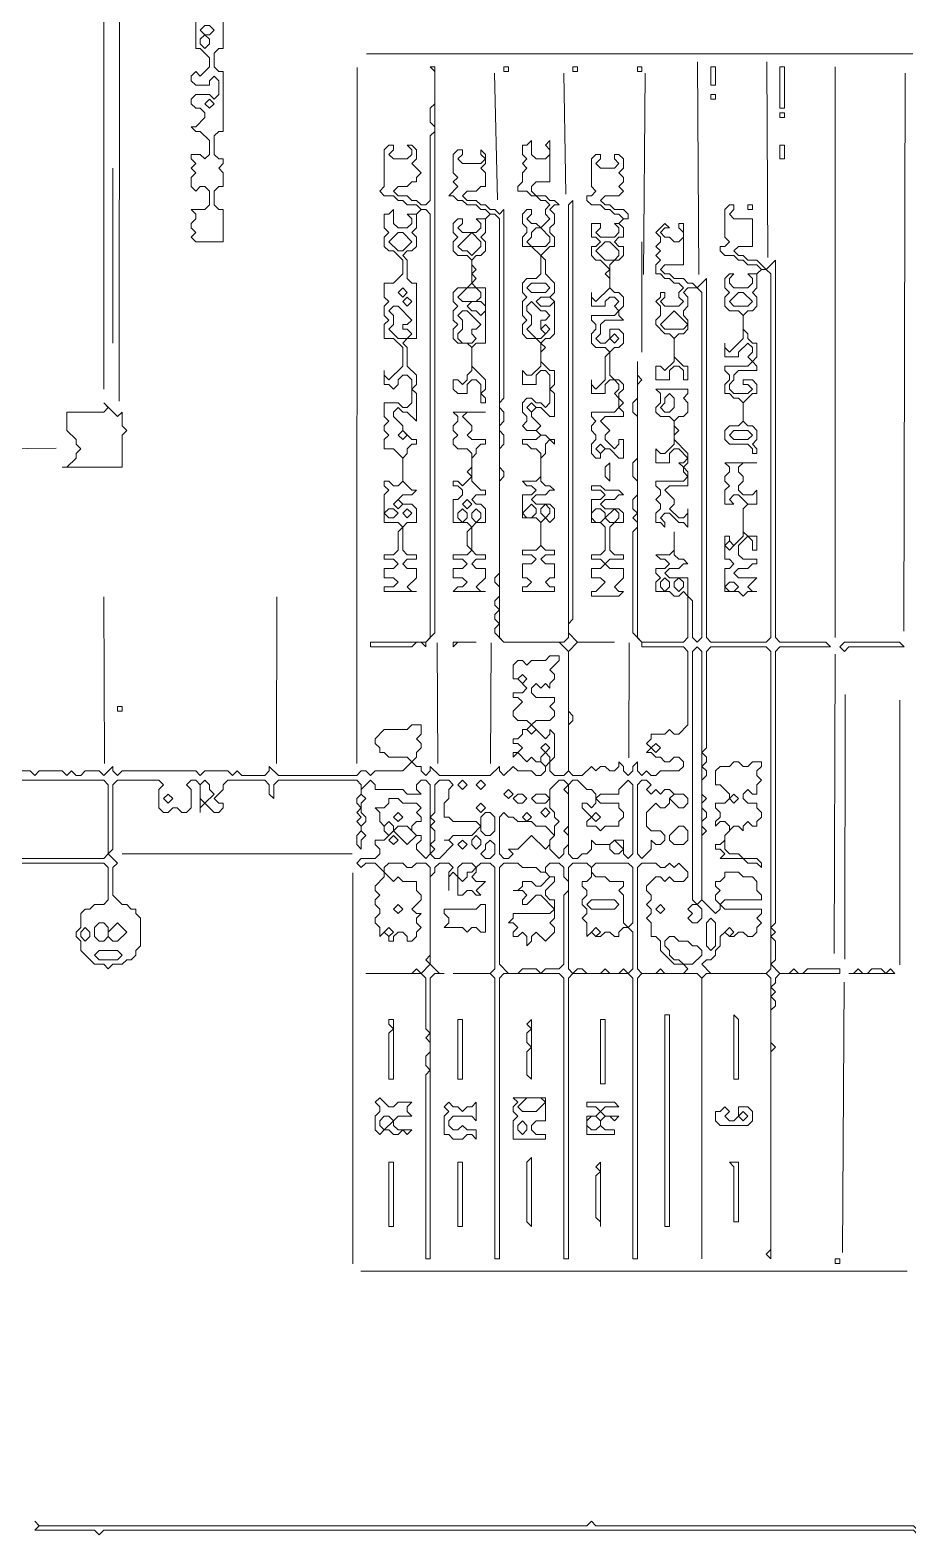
# Model space of a CAD drawing. Extents: x 10 to 1972, y 10 to 1392.
# Drawn here: x 995 to 1185.8, y 15 to 342 of the extents above; entities that cross this region are included whole.
import ezdxf

# ---------------------------------------------------------------- set-up
doc = ezdxf.new("R2010")
doc.units = 0
for name, color, linetype, lineweight in [('TEXT_FALLBACK_OUTLINE', 2, 'Continuous', 0), ('TRACE_CURVE', 6, 'Continuous', 0), ('TRACE_STRAIGHT', 5, 'Continuous', 0), ('TRACE_TEXT_SYMBOL', 6, 'Continuous', 0)]:
    doc.layers.add(name, color=color, linetype=linetype, lineweight=lineweight)

msp = doc.modelspace()

# ---------------------------------------------------------------- linework, layer by layer
at = {"layer": 'TEXT_FALLBACK_OUTLINE', "color": 2}
for points in [[(1082, 210), (1081, 209), (1069, 209), (1069, 208), (1078, 208), (1079, 209), (1080, 209), (1081, 208), (1081, 209), (1083, 211), (1083, 334), (1082, 334)], [(1082, 334), (1083, 333), (1083, 326), (1082, 325), (1082, 322), (1083, 321), (1083, 320), (1082, 319), (1082, 305), (1081, 304), (1080, 304), (1079, 305), (1078, 305), (1077, 306), (1075, 306), (1074, 307), (1075, 308), (1077, 308), (1078, 309), (1079, 309), (1079, 310), (1080, 311), (1078, 313), (1079, 314), (1079, 316), (1078, 317), (1077, 317), (1078, 316), (1078, 315), (1077, 314), (1074, 314), (1073, 315), (1074, 316), (1074, 317), (1073, 317), (1072, 316), (1072, 308), (1071, 307), (1072, 306), (1074, 306), (1075, 305), (1076, 305), (1077, 304), (1079, 304), (1080, 303), (1079, 302), (1077, 302), (1078, 301), (1078, 300), (1077, 299), (1075, 299), (1074, 300), (1074, 303), (1073, 302), (1072, 302), (1072, 299), (1073, 298), (1072, 297), (1072, 295), (1073, 294), (1074, 294), (1076, 292), (1076, 289), (1074, 287)], [(1104, 318), (1103, 317), (1102, 317), (1102, 315), (1103, 314), (1102, 313), (1103, 312), (1102, 311), (1102, 309), (1101, 308), (1101, 307), (1103, 307), (1104, 306), (1105, 306), (1106, 305), (1107, 305), (1108, 304), (1107, 303), (1107, 302), (1108, 301), (1106, 299), (1105, 300), (1104, 300), (1103, 301), (1104, 302), (1104, 303), (1103, 303), (1102, 302), (1102, 300), (1103, 299), (1103, 298), (1102, 297), (1102, 295), (1104, 295), (1106, 293), (1106, 289), (1105, 288), (1103, 288), (1102, 287), (1102, 285), (1103, 284), (1102, 283), (1102, 280), (1103, 279), (1102, 278), (1102, 276), (1103, 275), (1105, 275), (1106, 274), (1106, 269), (1104, 267), (1103, 267), (1102, 268), (1102, 265), (1105, 265), (1105, 267), (1106, 268), (1107, 268), (1108, 267), (1108, 261), (1107, 260), (1106, 261), (1105, 261), (1104, 262)], [(1104, 240), (1105, 241), (1107, 241), (1108, 242), (1109, 242), (1108, 243), (1107, 243), (1106, 244), (1106, 249), (1107, 250), (1107, 252), (1108, 253), (1109, 252), (1109, 253), (1108, 253), (1107, 254), (1106, 254), (1105, 255), (1106, 256), (1104, 258), (1104, 259), (1105, 260), (1106, 260), (1108, 258), (1109, 258), (1109, 263), (1108, 264), (1109, 265), (1109, 268), (1108, 268), (1106, 270), (1106, 272), (1107, 273), (1106, 274), (1107, 275), (1108, 275), (1109, 276), (1109, 283), (1108, 284), (1109, 285), (1109, 287), (1107, 289), (1107, 292), (1106, 293), (1108, 295), (1109, 295), (1109, 297), (1108, 298), (1108, 299), (1109, 300), (1109, 302), (1108, 303), (1109, 304), (1110, 304), (1109, 305), (1108, 305), (1107, 306), (1105, 306), (1104, 307), (1104, 308), (1105, 309), (1108, 309), (1108, 318), (1107, 317)], [(1107, 317), (1108, 316), (1108, 315), (1107, 314), (1105, 314), (1104, 315), (1104, 318)], [(1118, 315), (1117, 314), (1117, 308), (1118, 307), (1117, 306), (1116, 306), (1116, 305), (1117, 304), (1119, 304), (1120, 303), (1121, 303), (1122, 302), (1123, 302), (1124, 301), (1123, 300), (1122, 300), (1123, 299), (1123, 298), (1122, 297), (1119, 297), (1118, 298), (1119, 299), (1119, 300), (1117, 300), (1117, 297), (1118, 297), (1119, 296), (1118, 295), (1117, 295), (1117, 293), (1118, 292), (1119, 292), (1121, 290), (1120, 289), (1121, 288), (1121, 286), (1118, 283), (1117, 284), (1117, 285), (1117, 282), (1120, 282), (1120, 283), (1121, 284), (1122, 284), (1123, 283), (1122, 282), (1123, 281), (1122, 280), (1117, 280), (1117, 279), (1118, 278), (1118, 277), (1117, 276), (1117, 274), (1118, 273), (1120, 273), (1121, 272), (1120, 271), (1120, 266), (1118, 264), (1117, 265), (1117, 266), (1117, 263), (1120, 263)], [(1124, 282), (1124, 284), (1123, 285), (1122, 285), (1121, 286), (1121, 291), (1122, 292), (1123, 292), (1124, 293), (1124, 295), (1123, 295), (1122, 296), (1123, 297), (1124, 297), (1124, 299), (1123, 300), (1124, 301), (1125, 301), (1125, 302), (1124, 303), (1122, 303), (1121, 304), (1120, 304), (1119, 305), (1120, 306), (1123, 306), (1124, 307), (1123, 308), (1124, 309), (1124, 310), (1123, 311), (1124, 312), (1124, 314), (1123, 315), (1122, 315), (1122, 314), (1123, 313), (1122, 312), (1119, 312), (1118, 313), (1119, 314), (1119, 315), (1118, 315)], [(1079, 220), (1078, 220), (1077, 221), (1079, 223), (1079, 225), (1077, 225), (1076, 226), (1077, 227), (1079, 227), (1079, 228), (1077, 228), (1076, 229), (1076, 234), (1077, 235), (1079, 235), (1079, 238), (1078, 239), (1076, 239), (1075, 240), (1076, 241), (1078, 241), (1079, 242), (1078, 242), (1076, 244), (1076, 249), (1077, 250), (1077, 251), (1078, 252), (1079, 252), (1079, 253), (1078, 253), (1076, 255), (1076, 256), (1074, 258), (1074, 259), (1075, 260), (1076, 259), (1077, 259), (1079, 257), (1079, 263), (1078, 264), (1079, 265), (1079, 267), (1077, 269), (1077, 273), (1076, 274), (1077, 275), (1079, 275), (1079, 287), (1078, 287), (1077, 288), (1077, 292), (1076, 293), (1077, 294), (1078, 294), (1079, 295), (1079, 297), (1078, 298), (1079, 299), (1079, 302), (1080, 303), (1081, 303), (1082, 302), (1082, 210)], [(1074, 287), (1072, 287), (1072, 284), (1073, 283), (1072, 282), (1072, 280), (1073, 279), (1072, 278), (1072, 275), (1074, 275), (1076, 273), (1076, 269), (1073, 266), (1072, 267), (1072, 268), (1072, 265), (1073, 265), (1074, 264), (1075, 265), (1075, 266), (1076, 267), (1077, 267), (1078, 266), (1078, 261), (1077, 260), (1076, 260), (1075, 261), (1072, 261), (1072, 258), (1073, 257), (1072, 256), (1072, 255), (1073, 254), (1072, 253), (1072, 251), (1074, 251), (1076, 249), (1076, 244), (1075, 243), (1074, 243), (1073, 244), (1072, 244), (1072, 243), (1073, 242), (1072, 241), (1072, 235), (1075, 235), (1076, 234), (1075, 233), (1075, 229), (1074, 228), (1072, 228), (1072, 227), (1074, 227), (1075, 226), (1074, 225), (1072, 225), (1072, 223), (1074, 223), (1075, 222), (1074, 221), (1072, 221), (1072, 220), (1079, 220)], [(1120, 263), (1120, 265), (1121, 266), (1122, 266), (1123, 265), (1123, 264), (1122, 263), (1123, 262), (1123, 260), (1122, 259), (1117, 259), (1117, 258), (1118, 257), (1117, 256), (1117, 255), (1118, 254), (1118, 253), (1117, 252), (1117, 250), (1118, 249), (1119, 249), (1119, 250), (1120, 251), (1121, 251), (1123, 249), (1124, 249), (1124, 253), (1123, 253), (1123, 252), (1122, 251), (1120, 253), (1120, 254), (1121, 255), (1119, 257), (1120, 258), (1124, 258), (1124, 259), (1123, 260), (1124, 261), (1123, 262), (1123, 263), (1124, 264), (1124, 265), (1123, 266), (1122, 266), (1121, 267), (1121, 272), (1122, 273), (1123, 273), (1124, 274), (1124, 276), (1123, 277), (1121, 277), (1121, 275), (1120, 274), (1119, 274), (1118, 275), (1119, 276), (1119, 278), (1120, 279), (1124, 279), (1123, 280), (1123, 281), (1124, 282)], [(1104, 262), (1103, 262), (1102, 261), (1102, 259), (1103, 258), (1103, 257), (1102, 256), (1103, 255), (1105, 255), (1106, 254), (1105, 253), (1102, 253), (1102, 252), (1103, 252), (1104, 251), (1105, 251), (1106, 250), (1106, 245), (1105, 244), (1102, 244), (1103, 243), (1104, 243), (1105, 242), (1104, 241), (1102, 241), (1102, 236), (1105, 236), (1106, 235), (1106, 230), (1105, 229), (1102, 229), (1102, 228), (1104, 228), (1105, 227), (1104, 226), (1102, 226), (1102, 223), (1103, 223), (1104, 222), (1103, 221), (1102, 221), (1102, 220), (1109, 220), (1109, 221), (1108, 221), (1107, 222), (1108, 223), (1109, 223), (1109, 226), (1107, 226), (1106, 227), (1107, 228), (1109, 228), (1109, 229), (1107, 229), (1106, 230), (1106, 235), (1107, 236), (1108, 235), (1109, 236), (1109, 238), (1108, 239), (1105, 239), (1104, 240)], [(1131, 264), (1132, 263), (1132, 261), (1131, 260), (1131, 259), (1132, 258), (1134, 258), (1135, 257), (1135, 252), (1133, 250), (1132, 250), (1131, 251), (1131, 248), (1134, 248), (1134, 250), (1135, 251), (1136, 251), (1138, 249), (1137, 248), (1136, 248), (1137, 247), (1137, 246), (1138, 245), (1137, 244), (1131, 244), (1131, 243), (1132, 242), (1132, 241), (1131, 240), (1132, 239), (1132, 238), (1131, 237), (1131, 235), (1132, 235), (1133, 234), (1133, 235), (1132, 236), (1133, 237), (1134, 237), (1136, 235), (1137, 235), (1138, 234), (1138, 238), (1138, 237), (1137, 236), (1136, 236), (1134, 238), (1135, 239), (1135, 240), (1133, 242), (1134, 243), (1138, 243), (1138, 246), (1137, 247), (1138, 248), (1138, 250), (1135, 253), (1135, 254), (1136, 255), (1135, 256), (1135, 257), (1136, 258), (1137, 258), (1138, 259)], [(1138, 259), (1138, 261), (1137, 262), (1138, 263), (1138, 264), (1131, 264)], [(1087, 259), (1088, 258), (1088, 257), (1087, 256), (1087, 255), (1088, 254), (1087, 253), (1087, 252), (1088, 251), (1090, 251), (1091, 250), (1091, 247), (1090, 246), (1091, 245), (1089, 243), (1088, 244), (1087, 244), (1087, 243), (1088, 243), (1089, 242), (1089, 241), (1088, 240), (1087, 240), (1087, 235), (1090, 235), (1091, 234), (1090, 233), (1090, 230), (1091, 229), (1090, 228), (1087, 228), (1087, 227), (1089, 227), (1090, 226), (1089, 225), (1087, 225), (1087, 223), (1089, 223), (1090, 222), (1089, 221), (1088, 221), (1087, 220), (1094, 220), (1093, 220), (1092, 221), (1094, 223), (1094, 225), (1092, 225), (1091, 226), (1092, 227), (1094, 227), (1094, 228), (1092, 228), (1091, 229), (1091, 234), (1092, 235), (1094, 235), (1094, 238), (1093, 239), (1092, 239), (1091, 240), (1092, 241), (1094, 241), (1094, 242)], [(1094, 242), (1093, 242), (1091, 244), (1091, 249), (1092, 250), (1092, 251), (1093, 252), (1094, 252), (1094, 253), (1091, 253), (1090, 254), (1091, 255), (1091, 256), (1089, 258), (1090, 259), (1094, 259), (1087, 259)]]:
    msp.add_lwpolyline(points, dxfattribs=at)
for points in [[(1098, 334), (1099, 334), (1099, 333), (1098, 333)], [(1113, 334), (1114, 334), (1114, 333), (1113, 333)], [(1127, 334), (1128, 334), (1128, 333), (1127, 333)], [(1151, 304), (1151, 303), (1152, 303), (1152, 304)], [(1075, 298), (1076, 298), (1078, 296), (1076, 294), (1075, 294), (1073, 296)], [(1104, 298), (1105, 299), (1106, 299), (1108, 297), (1108, 296), (1107, 295), (1104, 295), (1103, 296), (1104, 297)], [(1120, 296), (1121, 296), (1123, 294), (1123, 293), (1122, 292), (1120, 292), (1118, 294)], [(1075, 285), (1076, 286), (1077, 285), (1076, 284)], [(1103, 286), (1104, 287), (1107, 287), (1108, 286), (1107, 285), (1104, 285)], [(1073, 281), (1074, 282), (1075, 282), (1078, 279), (1077, 278), (1076, 278), (1076, 277), (1077, 277), (1078, 276), (1077, 275), (1075, 275), (1073, 277), (1074, 278), (1074, 280)], [(1076, 283), (1077, 284), (1078, 283), (1077, 282)], [(1103, 282), (1104, 283), (1106, 281), (1107, 281), (1108, 280), (1107, 279), (1106, 279), (1106, 277), (1107, 276), (1106, 275), (1105, 275), (1103, 277), (1104, 278), (1104, 280), (1103, 281)], [(1105, 283), (1106, 284), (1108, 284), (1109, 283), (1108, 282), (1106, 282)], [(1106, 277), (1107, 278), (1108, 277), (1107, 276)], [(1121, 275), (1122, 276), (1123, 275), (1122, 274)], [(1133, 262), (1134, 263), (1135, 262), (1135, 260), (1134, 259), (1133, 259), (1132, 260), (1133, 261)], [(1103, 260), (1104, 261), (1105, 260), (1104, 259)], [(1075, 254), (1076, 255), (1077, 254), (1076, 253)], [(1118, 251), (1119, 252), (1120, 251), (1119, 250)], [(1121, 248), (1120, 247), (1120, 245), (1121, 244)], [(1146, 248), (1147, 247), (1147, 246), (1146, 245), (1146, 244), (1147, 243), (1146, 242), (1146, 239), (1148, 239), (1147, 240), (1148, 241), (1149, 241), (1151, 239), (1150, 238), (1150, 232), (1148, 230), (1147, 231), (1147, 232), (1146, 232), (1146, 227), (1147, 227), (1148, 226), (1147, 225), (1146, 225), (1146, 220), (1149, 220), (1150, 219), (1151, 220), (1153, 220), (1152, 220), (1151, 221), (1153, 223), (1149, 223), (1148, 224), (1149, 225), (1151, 225), (1152, 226), (1153, 226), (1153, 227), (1150, 227), (1149, 228), (1149, 230), (1151, 232), (1152, 231), (1152, 229), (1153, 229), (1153, 232), (1151, 232), (1150, 233), (1150, 238), (1151, 239), (1153, 239), (1153, 242), (1152, 241), (1150, 241), (1149, 242), (1149, 243), (1150, 244), (1150, 245), (1149, 246), (1149, 247), (1150, 248), (1153, 248)], [(1117, 243), (1117, 242), (1119, 242), (1120, 241), (1119, 240), (1117, 240), (1117, 235), (1119, 235), (1120, 234), (1120, 229), (1119, 228), (1117, 228), (1117, 227), (1119, 227), (1120, 226), (1119, 225), (1117, 225), (1117, 223), (1119, 223), (1120, 222), (1118, 220), (1117, 220), (1117, 219), (1123, 219), (1124, 220), (1123, 220), (1122, 221), (1124, 223), (1124, 225), (1121, 225), (1120, 226), (1121, 227), (1124, 227), (1124, 228), (1122, 228), (1121, 229), (1121, 234), (1122, 235), (1124, 235), (1124, 237), (1123, 238), (1120, 238), (1119, 239), (1120, 240), (1122, 240), (1123, 241), (1124, 241), (1123, 242), (1120, 242), (1119, 243)], [(1074, 239), (1075, 240), (1076, 239), (1075, 238)], [(1089, 239), (1090, 240), (1091, 239), (1090, 238)], [(1104, 239), (1105, 238), (1105, 237), (1104, 236), (1103, 236), (1102, 237)], [(1106, 238), (1107, 239), (1108, 238), (1108, 237), (1107, 236), (1106, 237)], [(1072, 237), (1073, 238), (1074, 238), (1075, 237), (1074, 236), (1073, 236)], [(1076, 237), (1077, 238), (1078, 237), (1077, 236)], [(1088, 237), (1089, 238), (1090, 237), (1090, 236), (1089, 235), (1088, 236)], [(1091, 237), (1092, 238), (1093, 237), (1093, 236), (1092, 235), (1091, 236)], [(1117, 237), (1118, 238), (1119, 238), (1120, 237), (1120, 236), (1119, 235), (1118, 235), (1117, 236)], [(1122, 238), (1123, 237), (1123, 236), (1122, 235), (1121, 235), (1120, 236)], [(1146, 230), (1147, 231), (1148, 230), (1147, 229)], [(1146, 221), (1147, 222), (1148, 222), (1149, 221), (1148, 220), (1147, 220)], [(1087, 209), (1087, 208), (1088, 209), (1092, 209)]]:
    msp.add_lwpolyline(points, close=True, dxfattribs=at)
at = {"layer": 'TRACE_CURVE', "color": 6}
for points in [[(1031, 313), (1030, 312), (1031, 311), (1030, 310), (1030, 308), (1031, 307), (1032, 308), (1033, 308), (1034, 307), (1034, 304), (1033, 303), (1030, 303), (1031, 302), (1031, 301), (1030, 300), (1030, 299), (1031, 298), (1030, 297), (1031, 296), (1037, 296), (1037, 303), (1036, 303), (1035, 304), (1035, 307), (1036, 308), (1037, 308), (1037, 311), (1036, 312), (1037, 313), (1037, 314), (1036, 314), (1035, 315), (1035, 319), (1036, 320), (1037, 320), (1037, 333), (1036, 333), (1035, 334), (1035, 337), (1036, 338), (1037, 338), (1037, 350)], [(1031, 347), (1031, 338), (1032, 338), (1034, 336), (1034, 334), (1032, 332), (1031, 333), (1030, 332), (1030, 331), (1031, 330), (1034, 330), (1034, 331), (1035, 332), (1036, 331), (1036, 328), (1035, 327), (1034, 328), (1031, 328), (1030, 327), (1030, 326), (1031, 325), (1032, 325), (1033, 324), (1033, 323), (1031, 321), (1030, 321), (1031, 320), (1032, 320), (1034, 318), (1034, 315), (1033, 314), (1032, 315), (1030, 315), (1030, 314), (1031, 313)], [(1088, 316), (1087, 315), (1087, 311), (1088, 310), (1087, 309), (1088, 308), (1086, 306), (1087, 306), (1088, 305), (1089, 305), (1090, 304), (1092, 304), (1093, 303), (1094, 303), (1095, 302), (1094, 301), (1092, 301), (1093, 300), (1093, 299), (1092, 298), (1089, 298), (1088, 299), (1089, 300), (1089, 301), (1088, 301), (1087, 300), (1087, 298), (1088, 297), (1087, 296), (1087, 294), (1088, 293), (1090, 293), (1091, 292), (1091, 287), (1090, 286), (1088, 286), (1087, 285), (1087, 283), (1088, 282), (1087, 281), (1087, 279), (1088, 278), (1087, 277), (1087, 275), (1088, 274), (1090, 274), (1091, 273), (1091, 268), (1090, 267), (1090, 266), (1089, 265), (1088, 266), (1087, 266), (1087, 264), (1088, 263), (1090, 263), (1090, 265), (1091, 266), (1092, 266), (1093, 265), (1093, 261), (1094, 261), (1094, 262), (1093, 263)], [(1118, 181), (1117, 182), (1115, 180), (1113, 180), (1112, 181), (1112, 191), (1113, 192), (1113, 193), (1112, 194), (1112, 207), (1114, 209), (1122, 209), (1114, 209), (1112, 211), (1112, 213), (1113, 214), (1113, 305), (1112, 304), (1112, 210), (1111, 209), (1098, 209), (1097, 210), (1097, 244), (1098, 245), (1098, 246), (1097, 247), (1097, 251), (1098, 252), (1098, 254), (1097, 255), (1097, 256), (1098, 257), (1098, 259), (1097, 260), (1097, 261), (1098, 262), (1098, 303), (1097, 302), (1096, 303), (1095, 303), (1094, 304), (1093, 304), (1092, 305), (1090, 305), (1089, 306), (1090, 307), (1092, 307), (1093, 308), (1094, 308), (1094, 311), (1093, 312), (1094, 313), (1094, 315), (1093, 316), (1093, 315), (1094, 314), (1093, 313), (1089, 313), (1088, 314), (1089, 315), (1089, 316), (1088, 316)], [(1093, 263), (1094, 264), (1094, 266), (1091, 269), (1091, 273), (1092, 274), (1094, 274), (1094, 286), (1092, 286), (1091, 287), (1092, 288), (1091, 289), (1092, 290), (1091, 291), (1091, 292), (1092, 293), (1093, 293), (1094, 294), (1094, 296), (1093, 297), (1094, 298), (1094, 301), (1095, 302), (1096, 302), (1097, 301), (1097, 224), (1096, 223), (1096, 222), (1097, 221), (1097, 219), (1096, 218), (1096, 217), (1097, 216), (1096, 215), (1096, 214), (1097, 213), (1096, 212), (1096, 211), (1098, 209), (1110, 209), (1112, 207), (1112, 181), (1111, 180), (1109, 180), (1108, 181), (1108, 183), (1109, 184), (1109, 189), (1108, 190), (1108, 189), (1107, 188), (1104, 191), (1105, 192), (1108, 192), (1109, 193), (1109, 194), (1108, 195), (1109, 196), (1109, 197), (1105, 197), (1104, 198), (1104, 199), (1105, 200), (1106, 199)], [(1169, 208), (1168, 209), (1158, 209), (1157, 210), (1157, 292), (1155, 290), (1153, 292), (1151, 292), (1150, 293), (1149, 293), (1148, 294), (1149, 295), (1152, 295), (1152, 301), (1148, 301), (1147, 302), (1148, 303), (1148, 304), (1147, 304), (1146, 303), (1146, 297), (1147, 296), (1146, 295), (1145, 295), (1145, 294), (1146, 293), (1148, 293), (1149, 292), (1150, 292), (1151, 291), (1153, 291), (1154, 290), (1153, 289), (1151, 289), (1152, 288), (1152, 287), (1151, 286), (1148, 286), (1147, 287), (1147, 288), (1148, 289), (1147, 289), (1146, 288), (1146, 286), (1147, 285), (1146, 284), (1146, 282), (1147, 281), (1149, 281), (1150, 280), (1150, 275), (1147, 272), (1146, 273), (1146, 274), (1146, 271), (1149, 271), (1149, 272), (1151, 274), (1152, 273), (1152, 272), (1151, 271), (1152, 270), (1151, 269), (1146, 269)], [(1156, 210), (1155, 209), (1143, 209), (1142, 210), (1142, 288), (1140, 286), (1139, 287), (1138, 287), (1137, 288), (1135, 288), (1134, 289), (1133, 289), (1132, 290), (1133, 291), (1137, 291), (1137, 300), (1136, 300), (1136, 299), (1137, 298), (1137, 297), (1136, 296), (1135, 296), (1134, 297), (1133, 297), (1132, 298), (1133, 299), (1134, 299), (1133, 300), (1131, 298), (1132, 297), (1132, 296), (1131, 295), (1132, 294), (1131, 293), (1132, 292), (1131, 291), (1131, 289), (1132, 289), (1133, 288), (1134, 288), (1135, 287), (1136, 287), (1137, 286), (1136, 285), (1136, 284), (1137, 283), (1136, 282), (1133, 282), (1132, 283), (1133, 284), (1133, 285), (1132, 285), (1132, 284), (1131, 283), (1132, 282), (1132, 280), (1131, 279), (1131, 278), (1133, 276), (1134, 276), (1135, 275), (1135, 270), (1133, 268), (1132, 269)], [(1146, 269), (1146, 268), (1147, 267), (1147, 266), (1146, 265), (1146, 263), (1147, 263), (1148, 262), (1149, 262), (1150, 261), (1150, 257), (1149, 256), (1147, 256), (1146, 255), (1146, 253), (1147, 252), (1151, 252), (1152, 251), (1152, 250), (1153, 250), (1153, 251), (1152, 252), (1153, 253), (1153, 255), (1152, 256), (1151, 256), (1150, 257), (1150, 261), (1152, 263), (1153, 263), (1153, 265), (1152, 266), (1150, 266), (1150, 265), (1151, 265), (1152, 264), (1151, 263), (1148, 263), (1147, 264), (1147, 265), (1148, 266), (1148, 267), (1149, 268), (1153, 268), (1153, 269), (1152, 270), (1153, 271), (1153, 274), (1152, 274), (1151, 275), (1151, 276), (1150, 277), (1150, 280), (1151, 281), (1152, 281), (1153, 282), (1153, 284), (1152, 285), (1153, 286), (1153, 289), (1154, 290), (1155, 290), (1156, 289), (1156, 210)], [(1132, 269), (1131, 269), (1131, 266), (1134, 266), (1134, 268), (1135, 269), (1136, 269), (1137, 268), (1137, 266), (1138, 266), (1138, 269), (1137, 269), (1135, 271), (1135, 275), (1136, 276), (1137, 276), (1138, 277), (1138, 279), (1137, 280), (1137, 281), (1138, 282), (1138, 284), (1137, 285), (1138, 286), (1140, 286), (1141, 285), (1141, 210), (1140, 209), (1139, 210), (1139, 218), (1138, 219), (1138, 223), (1134, 223), (1133, 224), (1134, 225), (1136, 225), (1137, 226), (1138, 226), (1137, 227), (1136, 227), (1135, 228), (1135, 233), (1135, 229), (1134, 228), (1131, 228), (1132, 227), (1133, 227), (1134, 226), (1133, 225), (1131, 225), (1131, 224), (1132, 223), (1131, 222), (1131, 220), (1134, 220), (1135, 219), (1136, 219), (1137, 220), (1138, 219), (1138, 210), (1137, 209), (1128, 209), (1127, 210), (1127, 265)], [(1127, 265), (1128, 266), (1127, 267), (1127, 270), (1127, 262), (1126, 261), (1126, 259), (1127, 258), (1127, 249), (1126, 248), (1126, 245), (1127, 244), (1127, 241), (1126, 240), (1126, 238), (1127, 237), (1126, 236), (1127, 235), (1127, 234), (1126, 233), (1126, 211), (1128, 209), (1128, 208), (1137, 208), (1138, 207), (1138, 191), (1136, 189), (1135, 189), (1134, 190), (1133, 189), (1130, 189), (1130, 188), (1129, 187), (1130, 186), (1129, 185), (1130, 185), (1131, 184), (1132, 184), (1133, 183), (1134, 183), (1135, 184), (1136, 184), (1137, 183), (1137, 182), (1136, 181), (1132, 181), (1131, 180), (1130, 180), (1129, 181), (1128, 180), (1127, 181), (1127, 183), (1126, 182), (1126, 181), (1125, 180), (1124, 181), (1124, 182), (1123, 183), (1123, 182), (1122, 181), (1121, 181), (1120, 182), (1119, 182), (1118, 181)], [(1093, 161), (1095, 161), (1096, 160), (1096, 138), (1095, 137), (1087, 137), (1095, 137), (1096, 136), (1096, 75), (1097, 75), (1097, 136), (1098, 137), (1110, 137), (1111, 136), (1111, 75), (1112, 75), (1112, 136), (1113, 137), (1125, 137), (1126, 136), (1126, 75), (1127, 75), (1127, 136), (1128, 137), (1140, 137), (1141, 136), (1141, 75), (1141, 136), (1142, 137), (1155, 137), (1156, 136), (1156, 77), (1155, 76), (1156, 75), (1156, 120), (1157, 121), (1156, 122), (1156, 129), (1157, 130), (1157, 131), (1156, 132), (1157, 133), (1156, 134), (1157, 135), (1157, 136), (1158, 137), (1171, 137), (1171, 138), (1164, 138), (1163, 137), (1162, 137), (1161, 138), (1160, 137), (1158, 137), (1156, 139), (1157, 140), (1157, 144), (1156, 145), (1157, 146), (1156, 147), (1157, 148), (1157, 207), (1158, 208), (1169, 208)], [(1142, 207), (1143, 208), (1155, 208), (1156, 207), (1156, 138), (1155, 137), (1143, 137), (1141, 139), (1142, 140), (1143, 140), (1144, 141), (1144, 142), (1145, 143), (1145, 145), (1146, 146), (1147, 145), (1148, 145), (1149, 146), (1150, 146), (1151, 145), (1152, 145), (1153, 146), (1153, 147), (1154, 148), (1153, 149), (1154, 150), (1154, 151), (1146, 151), (1145, 152), (1146, 153), (1154, 153), (1154, 154), (1153, 155), (1153, 157), (1152, 158), (1150, 158), (1149, 159), (1146, 159), (1146, 158), (1145, 157), (1144, 157), (1144, 156), (1145, 155), (1144, 154), (1144, 153), (1145, 152), (1145, 151), (1144, 150), (1141, 153), (1141, 167), (1142, 168), (1141, 169), (1141, 170), (1142, 171), (1142, 172), (1141, 173), (1141, 174), (1142, 175), (1141, 176), (1141, 179), (1142, 180), (1142, 181), (1141, 182), (1142, 183)], [(1142, 183), (1142, 184), (1141, 185), (1142, 186), (1142, 207)], [(1106, 199), (1107, 200), (1108, 199), (1108, 200), (1109, 201), (1109, 202), (1108, 203), (1110, 205), (1110, 206), (1108, 206), (1107, 205), (1104, 205), (1103, 204), (1102, 205), (1101, 205), (1100, 204), (1100, 201), (1101, 201), (1103, 199), (1102, 198), (1100, 198), (1100, 197), (1101, 197), (1102, 196), (1100, 194), (1100, 193), (1101, 192), (1103, 192), (1104, 191), (1103, 190), (1102, 190), (1102, 189), (1101, 188), (1100, 188), (1100, 187), (1101, 187), (1102, 186), (1101, 185), (1100, 185), (1100, 184), (1101, 185), (1103, 183), (1104, 184), (1105, 183), (1106, 183), (1107, 182), (1107, 181), (1106, 180), (1105, 180), (1104, 181), (1101, 181), (1100, 182), (1098, 180), (1097, 181), (1097, 182), (1095, 180), (1084, 180), (1082, 182), (1082, 181), (1081, 180), (1080, 181), (1080, 182), (1079, 182), (1078, 183)], [(1078, 183), (1079, 184), (1079, 185), (1080, 186), (1080, 187), (1079, 188), (1080, 189), (1080, 191), (1078, 191), (1077, 190), (1072, 190), (1070, 188), (1070, 187), (1071, 186), (1071, 185), (1072, 185), (1073, 184), (1077, 184), (1078, 183), (1076, 181), (1070, 181), (1069, 180), (1068, 181), (1067, 181), (1066, 180), (1049, 180), (1047, 182), (1047, 181), (1046, 180), (1041, 180), (1040, 181), (1039, 180), (1038, 181), (1033, 181), (1032, 180), (1031, 181), (1015, 181), (1014, 180), (1013, 181), (1013, 182), (1011, 180), (1010, 181), (1007, 181), (1006, 180), (1005, 180), (1004, 181), (1003, 180), (1002, 181), (997, 181), (996, 180), (995, 181), (981, 181)], [(977, 161), (1011, 161), (1012, 160), (1012, 153), (1011, 152), (1009, 152), (1008, 151), (1007, 151), (1006, 150), (1006, 147), (1005, 146), (1005, 145), (1006, 144), (1006, 142), (1009, 139), (1011, 139), (1012, 138), (1013, 139), (1015, 139), (1016, 140), (1017, 140), (1018, 141), (1018, 142), (1019, 143), (1019, 149), (1018, 150), (1018, 151), (1017, 151), (1016, 152), (1015, 152), (1013, 154), (1013, 160), (1014, 161), (1012, 163), (1013, 164), (1013, 178), (1014, 179), (1023, 179), (1024, 178), (1023, 177), (1023, 173), (1024, 172), (1025, 172), (1026, 173), (1027, 173), (1028, 172), (1029, 172), (1030, 173), (1030, 177), (1029, 178), (1030, 179)], [(979, 179), (1011, 179), (1012, 178), (1012, 163), (1011, 162), (992, 162)], [(1030, 179), (1031, 179), (1032, 178), (1032, 172), (1032, 173), (1033, 174), (1035, 172), (1036, 172), (1037, 173), (1037, 174), (1036, 174), (1035, 175), (1037, 177), (1037, 178), (1038, 179), (1046, 179), (1047, 178), (1047, 176), (1048, 175), (1048, 178), (1049, 179), (1066, 179), (1067, 178), (1067, 176), (1066, 175), (1066, 174), (1067, 173), (1066, 172), (1067, 171), (1066, 170), (1067, 169), (1067, 168), (1066, 167), (1066, 165), (1067, 164), (1067, 166), (1068, 167), (1067, 168), (1067, 169), (1068, 170), (1068, 171), (1067, 172), (1067, 174), (1068, 175), (1067, 176), (1067, 177), (1069, 179), (1070, 178), (1070, 177), (1076, 177), (1077, 176), (1080, 176), (1079, 177), (1079, 178), (1080, 179), (1081, 179), (1082, 178), (1082, 163), (1081, 162), (1079, 164), (1079, 165), (1080, 166), (1080, 167), (1079, 167)], [(1079, 167), (1078, 168), (1078, 169), (1079, 170), (1080, 170), (1080, 171), (1079, 172), (1080, 173), (1079, 174), (1076, 174), (1075, 175), (1073, 175), (1073, 174), (1072, 173), (1070, 173), (1071, 172), (1071, 170), (1072, 169), (1072, 168), (1073, 167), (1072, 166), (1070, 166), (1070, 165), (1071, 164), (1071, 163), (1070, 162), (1067, 162), (1066, 161), (1067, 160), (1068, 161), (1070, 161), (1072, 159), (1072, 158), (1070, 156), (1070, 155), (1071, 154), (1070, 153), (1070, 152), (1071, 151), (1071, 150), (1070, 149), (1070, 148), (1071, 147), (1071, 145), (1072, 146), (1073, 145), (1073, 144), (1074, 144), (1074, 145), (1075, 146), (1076, 146), (1077, 145), (1077, 144), (1078, 144), (1079, 145), (1079, 146), (1080, 147), (1079, 148), (1079, 149), (1080, 150), (1079, 150), (1078, 151), (1080, 153), (1080, 154)], [(1080, 154), (1079, 155), (1079, 157), (1076, 157), (1075, 158), (1074, 157), (1072, 159), (1072, 160), (1073, 161), (1076, 161), (1077, 160), (1078, 160), (1079, 161), (1081, 161), (1082, 160), (1082, 141), (1081, 140), (1082, 139), (1080, 137), (1079, 138), (1078, 137), (1068, 137), (1080, 137), (1081, 136), (1081, 125), (1082, 124), (1081, 123), (1082, 122), (1082, 120), (1081, 119), (1081, 117), (1082, 116), (1081, 115), (1081, 75), (1082, 75), (1082, 136), (1083, 137), (1085, 137), (1084, 137), (1082, 139), (1082, 158), (1083, 159), (1083, 160), (1084, 161), (1086, 161), (1087, 160), (1086, 159), (1086, 155), (1086, 158), (1087, 159), (1088, 158), (1088, 154), (1089, 154), (1090, 155), (1091, 155), (1092, 154), (1093, 154), (1092, 155), (1094, 157), (1092, 157), (1091, 158), (1092, 159), (1092, 160), (1093, 161)], [(1097, 160), (1098, 161), (1101, 161), (1102, 160), (1105, 160), (1106, 159), (1107, 159), (1108, 158), (1106, 156), (1105, 156), (1104, 157), (1102, 157), (1102, 156), (1101, 155), (1100, 155), (1102, 155), (1103, 154), (1102, 153), (1102, 152), (1103, 152), (1105, 154), (1106, 154), (1109, 151), (1108, 150), (1100, 150), (1100, 149), (1099, 148), (1100, 148), (1101, 147), (1100, 146), (1100, 145), (1101, 145), (1102, 146), (1103, 145), (1103, 143), (1104, 144), (1104, 145), (1105, 146), (1107, 144), (1109, 146), (1109, 147), (1108, 148), (1109, 149), (1109, 153), (1108, 153), (1107, 154), (1107, 155), (1109, 157), (1109, 158), (1108, 158), (1107, 159), (1107, 160), (1108, 161), (1110, 161), (1111, 160), (1111, 158), (1112, 157), (1112, 155), (1111, 154), (1111, 139), (1110, 138), (1107, 138), (1106, 137), (1105, 138)], [(1105, 138), (1102, 138), (1101, 137), (1099, 137), (1097, 139), (1097, 160)]]:
    msp.add_lwpolyline(points, dxfattribs=at)
for points in [[(1032, 342), (1033, 343), (1034, 343), (1035, 342), (1034, 341), (1033, 341)], [(1032, 340), (1033, 341), (1034, 340), (1034, 339), (1033, 338), (1032, 339)], [(1033, 326), (1034, 327), (1035, 326), (1034, 325)], [(1091, 298), (1093, 296), (1093, 295), (1091, 293), (1090, 294), (1089, 294), (1088, 295)], [(1090, 286), (1092, 286), (1093, 285), (1093, 284), (1092, 283), (1089, 283), (1088, 284)], [(1149, 285), (1150, 285), (1152, 283), (1151, 282), (1148, 282), (1147, 283)], [(1090, 282), (1091, 283), (1093, 283), (1094, 282), (1094, 281), (1093, 280), (1092, 281), (1091, 281)], [(1088, 280), (1089, 281), (1090, 281), (1093, 278), (1092, 277), (1091, 277), (1091, 276), (1092, 275), (1091, 274), (1089, 274), (1088, 275), (1088, 276), (1089, 277), (1089, 279)], [(1135, 281), (1138, 278), (1137, 277), (1133, 277), (1132, 278)], [(1147, 254), (1148, 255), (1151, 255), (1152, 254), (1151, 253), (1148, 253)], [(1132, 222), (1133, 223), (1134, 222), (1134, 221), (1133, 220), (1132, 221)], [(1135, 222), (1136, 223), (1137, 222), (1137, 221), (1136, 220), (1135, 221)], [(1139, 207), (1140, 208), (1141, 207), (1141, 153), (1140, 152), (1139, 153)], [(1101, 201), (1102, 202), (1103, 201), (1102, 200)], [(1103, 190), (1104, 191), (1105, 190), (1104, 189)], [(1106, 186), (1107, 187), (1108, 186), (1107, 185)], [(1130, 186), (1131, 187), (1132, 186), (1131, 185)], [(1106, 184), (1107, 185), (1108, 184), (1108, 183), (1107, 182), (1106, 183)], [(1032, 178), (1033, 179), (1034, 178), (1034, 177), (1035, 176), (1033, 174), (1032, 175)], [(1083, 178), (1084, 179), (1086, 179), (1087, 178), (1086, 177), (1086, 175), (1085, 174), (1085, 171), (1086, 171), (1087, 170), (1092, 170), (1093, 169), (1091, 167), (1087, 167), (1086, 166), (1085, 166), (1086, 166), (1087, 165), (1084, 162), (1083, 162), (1082, 163), (1083, 164), (1082, 165), (1083, 166), (1083, 168), (1082, 169), (1083, 170), (1082, 171), (1083, 172)], [(1088, 178), (1089, 179), (1090, 178), (1089, 177)], [(1092, 178), (1093, 179), (1094, 178), (1093, 177)], [(1098, 176), (1099, 177), (1100, 176), (1099, 175)], [(1110, 179), (1111, 179), (1112, 178), (1111, 177), (1112, 176), (1112, 169), (1111, 168), (1112, 167), (1112, 165), (1111, 164), (1111, 163), (1110, 162), (1108, 164), (1108, 166), (1109, 167), (1109, 169), (1110, 170), (1109, 171), (1109, 172), (1108, 173), (1108, 177)], [(1112, 178), (1113, 179), (1114, 179), (1116, 177), (1117, 177), (1118, 176), (1118, 174), (1117, 173), (1116, 174), (1115, 174), (1115, 173), (1117, 171), (1116, 170), (1116, 169), (1118, 169), (1119, 168), (1120, 169), (1123, 169), (1123, 170), (1124, 171), (1124, 172), (1123, 173), (1123, 174), (1119, 174), (1118, 175), (1119, 176), (1123, 176), (1123, 177), (1125, 179), (1126, 178), (1126, 163), (1125, 162), (1124, 163), (1124, 166), (1122, 166), (1121, 165), (1118, 165), (1117, 166), (1117, 164), (1116, 163), (1115, 163), (1114, 162), (1113, 162), (1112, 163)], [(1127, 178), (1128, 179), (1129, 179), (1130, 178), (1129, 177), (1130, 176), (1131, 177), (1132, 176), (1133, 177), (1134, 177), (1135, 176), (1134, 175), (1134, 174), (1133, 173), (1132, 173), (1131, 174), (1129, 172), (1129, 169), (1130, 168), (1132, 168), (1133, 167), (1133, 166), (1132, 165), (1131, 165), (1130, 166), (1130, 164), (1128, 162), (1127, 163)], [(1024, 175), (1025, 176), (1026, 175), (1025, 174)], [(1092, 173), (1093, 174), (1094, 173), (1093, 172)], [(1100, 175), (1101, 176), (1102, 176), (1103, 175), (1102, 174), (1101, 174)], [(1104, 175), (1105, 176), (1107, 176), (1108, 175), (1107, 174), (1105, 174)], [(1134, 175), (1135, 176), (1137, 176), (1138, 175), (1138, 174), (1137, 173), (1136, 173)], [(1074, 171), (1075, 172), (1076, 171), (1075, 170)], [(1093, 171), (1094, 172), (1095, 172), (1096, 171), (1096, 168), (1095, 167), (1094, 167), (1093, 168)], [(1097, 171), (1098, 172), (1099, 171), (1100, 171), (1101, 170), (1104, 170), (1105, 169), (1107, 169), (1109, 167), (1108, 166), (1108, 165), (1107, 164), (1104, 167), (1101, 164), (1099, 164), (1100, 163), (1099, 162), (1098, 162), (1097, 163)], [(1102, 171), (1103, 172), (1104, 171), (1103, 170)], [(1106, 172), (1107, 173), (1108, 172), (1107, 171)], [(1117, 171), (1118, 172), (1119, 171), (1118, 170)], [(1072, 169), (1073, 170), (1074, 169), (1074, 168), (1073, 167), (1072, 168)], [(1073, 166), (1074, 167), (1075, 166), (1074, 165)], [(1074, 168), (1075, 169), (1077, 169), (1079, 167), (1077, 165)], [(1091, 166), (1092, 167), (1093, 166), (1093, 165), (1092, 164), (1091, 165)], [(1136, 169), (1137, 169), (1138, 168), (1138, 166), (1137, 165), (1135, 165), (1134, 166), (1134, 167)], [(1088, 165), (1089, 166), (1090, 165), (1089, 164)], [(1094, 165), (1095, 166), (1096, 165), (1096, 163), (1095, 162), (1094, 162), (1093, 163), (1094, 164)], [(1121, 165), (1122, 166), (1124, 164), (1123, 163), (1122, 163), (1121, 164)], [(1088, 160), (1089, 161), (1091, 161), (1092, 160), (1091, 159), (1090, 159), (1090, 158), (1089, 157), (1088, 158)], [(1112, 160), (1113, 161), (1116, 161), (1117, 160), (1117, 158), (1116, 157), (1115, 157), (1115, 156), (1116, 155), (1116, 154), (1115, 153), (1115, 152), (1116, 151), (1116, 150), (1115, 149), (1116, 148), (1116, 145), (1117, 146), (1118, 145), (1119, 145), (1120, 146), (1121, 146), (1122, 145), (1123, 145), (1123, 146), (1124, 147), (1125, 147), (1126, 146), (1126, 138), (1125, 137), (1124, 138), (1123, 137), (1121, 137), (1120, 138), (1119, 137), (1116, 137), (1115, 138), (1114, 138), (1113, 137), (1112, 138)], [(1117, 160), (1118, 161), (1125, 161), (1126, 160), (1126, 148), (1125, 147), (1124, 148), (1124, 154), (1123, 155), (1124, 156), (1124, 157), (1121, 157), (1120, 158), (1118, 158), (1117, 159)], [(1127, 160), (1128, 161), (1131, 161), (1132, 160), (1133, 160), (1134, 161), (1135, 160), (1136, 161), (1138, 159), (1138, 158), (1137, 157), (1135, 157), (1134, 158), (1133, 157), (1132, 158), (1131, 158), (1129, 156), (1129, 155), (1130, 154), (1130, 153), (1129, 152), (1130, 151), (1130, 150), (1129, 149), (1130, 148), (1130, 145), (1131, 145), (1132, 144), (1132, 142), (1135, 139), (1137, 139), (1138, 138), (1137, 137), (1133, 137), (1132, 138), (1131, 137), (1128, 137), (1127, 138)], [(1074, 151), (1075, 152), (1076, 151), (1075, 150)], [(1116, 152), (1117, 153), (1122, 153), (1123, 152), (1122, 151), (1117, 151)], [(1131, 151), (1132, 152), (1133, 151), (1132, 150)], [(1138, 151), (1139, 152), (1140, 152), (1141, 151), (1141, 149), (1140, 148), (1139, 148), (1138, 149), (1139, 150)], [(1009, 147), (1010, 148), (1011, 148), (1012, 147), (1012, 145), (1011, 144), (1010, 144), (1009, 145)], [(1014, 148), (1016, 146), (1014, 144), (1013, 144), (1012, 145), (1012, 146)], [(1142, 148), (1143, 149), (1144, 148), (1144, 143), (1143, 142), (1142, 143)], [(1006, 146), (1007, 147), (1008, 146), (1008, 145), (1007, 144), (1006, 145)], [(1072, 146), (1073, 147), (1074, 146), (1073, 145)], [(1117, 146), (1118, 147), (1119, 146), (1118, 145)], [(1133, 144), (1134, 145), (1135, 145), (1136, 144), (1138, 144), (1139, 143), (1140, 143), (1141, 142), (1141, 141), (1139, 139), (1137, 139), (1136, 140), (1135, 140), (1134, 141), (1134, 142), (1133, 143)], [(1146, 146), (1147, 147), (1148, 146), (1147, 145)], [(1009, 141), (1010, 142), (1014, 142), (1015, 141), (1014, 140), (1010, 140)]]:
    msp.add_lwpolyline(points, close=True, dxfattribs=at)
at = {"layer": 'TRACE_STRAIGHT', "color": 5}
for p, q in [((1011, 357), (1011, 264)), ((1014.34, 261.38), (1014.45, 357.62)), ((1068.12, 336.84), (1186.88, 336.85)), ((1066.05, 182.62), (1066.11, 333.88)), ((1140.11, 335.12), (1140.36, 288.87)), ((1155.13, 335.12), (1155.38, 292.62)), ((1170, 334), (1170, 210)), ((1095.98, 332.63), (1096.6, 305.12)), ((1111.05, 332.63), (1111.44, 306.37)), ((1128.34, 288.87), (1128.71, 332.63)), ((1184.91, 211.37), (1185.22, 332.63)), ((1013, 312), (1013, 274)), ((1128, 296), (1128, 272)), ((955.65, 250.62), (1000.66, 251.15)), ((1011.01, 218.88), (1011.17, 182.62)), ((1048.59, 182.62), (1048.65, 218.88)), ((1083.5, 208.88), (1083.65, 182.62)), ((1095.11, 182.62), (1095.24, 208.88)), ((1125.15, 183.88), (1125.22, 208.88)), ((1169.78, 141.37), (1170.03, 206.38)), ((1172.11, 140.12), (1172.2, 197.63)), ((1184.03, 196.38), (1184.08, 138.87)), ((1015, 163), (1065, 163)), ((1065.15, 73.88), (1065.15, 158.88)), ((1171.6, 76.37), (1171.96, 135.12)), ((1066.87, 72.3), (1185.63, 72.29))]:
    msp.add_line(p, q, dxfattribs=at)
at = {"layer": 'TRACE_TEXT_SYMBOL', "color": 6}
for points in [[(1143, 334), (1144, 334), (1144, 330), (1143, 330)], [(1158, 334), (1159, 334), (1159, 325), (1158, 325)], [(1143, 328), (1144, 328), (1144, 327), (1143, 327)], [(1158, 324), (1159, 324), (1159, 323), (1158, 323)], [(1158, 317), (1159, 317), (1159, 314), (1158, 314)], [(1011, 261), (1012, 260), (1011, 259), (1003, 259), (1003, 255), (1005, 253), (1005, 252), (1006, 251), (1005, 250), (1005, 249), (1003, 247), (1002, 247), (1015, 247), (1015, 254), (1016, 255), (1015, 256), (1015, 259), (1014, 258)], [(1172, 209), (1171, 208), (1172, 207), (1173, 208), (1185, 208), (1184, 209)], [(1014, 195), (1015, 195), (1015, 194), (1014, 194)], [(1147, 175), (1148, 176), (1149, 175), (1148, 174)], [(1093, 152), (1092, 151), (1085, 151), (1085, 150), (1086, 149), (1086, 148), (1085, 147), (1089, 147), (1090, 146), (1091, 147), (1092, 147), (1093, 146), (1094, 146), (1094, 152)], [(1175, 138), (1174, 137), (1173, 137), (1183, 137), (1182, 138), (1181, 137), (1180, 138), (1178, 138), (1177, 137), (1176, 137)], [(1133, 128), (1133, 82), (1134, 82), (1134, 128)], [(1148, 128), (1148, 114), (1149, 114), (1149, 127)], [(1073, 127), (1073, 126), (1074, 125), (1073, 124), (1073, 114), (1074, 114), (1074, 127)], [(1088, 127), (1088, 114), (1089, 114), (1089, 127)], [(1104, 127), (1103, 126), (1104, 125), (1103, 124), (1103, 122), (1104, 121), (1103, 120), (1103, 115), (1104, 114)], [(1119, 127), (1120, 127), (1120, 113), (1119, 113)], [(1071, 110), (1070, 109), (1071, 108), (1071, 107), (1070, 106), (1070, 103), (1071, 102), (1072, 103), (1073, 103), (1074, 102), (1075, 102), (1076, 103), (1077, 102), (1078, 103), (1075, 103), (1074, 104), (1074, 105), (1075, 106), (1078, 106), (1077, 107), (1077, 108), (1078, 109), (1075, 109), (1074, 108), (1073, 108)], [(1086, 109), (1085, 108), (1086, 107), (1085, 106), (1085, 102), (1086, 102), (1087, 101), (1089, 101), (1090, 102), (1091, 102), (1092, 101), (1092, 103), (1090, 103), (1089, 104), (1088, 103), (1087, 103), (1086, 104), (1086, 105), (1087, 106), (1091, 106), (1092, 105), (1092, 109), (1091, 108), (1090, 108), (1089, 107), (1088, 108), (1087, 108)], [(1100, 110), (1101, 109), (1100, 108), (1100, 107), (1101, 106), (1100, 105), (1100, 101), (1107, 101), (1107, 102), (1105, 102), (1104, 103), (1104, 104), (1105, 105), (1107, 105), (1107, 110)], [(1103, 110), (1106, 110), (1107, 109), (1105, 107), (1102, 107), (1101, 108)], [(1116, 109), (1116, 108), (1118, 108), (1119, 107), (1118, 106), (1116, 106), (1116, 102), (1122, 102), (1122, 103), (1120, 103), (1119, 104), (1119, 105), (1120, 106), (1121, 106), (1122, 105), (1123, 106), (1120, 106), (1119, 107), (1120, 108), (1123, 108), (1122, 109)], [(1146, 108), (1145, 107), (1144, 107), (1144, 105), (1145, 104), (1151, 104), (1152, 105), (1152, 107), (1151, 108), (1149, 108), (1149, 106), (1148, 105), (1147, 105), (1146, 106), (1147, 107)], [(1071, 105), (1072, 106), (1073, 106), (1074, 105), (1072, 103), (1071, 104)], [(1101, 104), (1102, 105), (1103, 104), (1103, 103), (1102, 102), (1101, 103)], [(1116, 105), (1117, 106), (1118, 106), (1119, 105), (1119, 104), (1118, 103), (1117, 103), (1116, 104)], [(1149, 106), (1150, 107), (1151, 106), (1150, 105)], [(1073, 96), (1073, 82), (1074, 82), (1074, 96)], [(1088, 96), (1088, 82), (1089, 82), (1089, 96)], [(1104, 97), (1103, 96), (1103, 83), (1104, 82)], [(1119, 96), (1118, 95), (1119, 94), (1118, 93), (1118, 84), (1119, 83), (1119, 82)], [(1147, 96), (1148, 95), (1148, 83), (1149, 83), (1149, 96)], [(1170, 75), (1171, 75), (1171, 74), (1170, 74)], [(996, 18), (997, 17), (996, 16), (1009, 16), (1010, 15), (1011, 16), (1187, 16), (1188, 15), (1189, 16), (1192, 16), (1191, 17), (1190, 16), (1189, 17), (1188, 16), (1187, 17), (1118, 17), (1117, 18), (1116, 17), (997, 17)]]:
    msp.add_lwpolyline(points, close=True, dxfattribs=at)
for points in [[(1148, 183), (1147, 182), (1145, 182), (1144, 181), (1144, 178), (1145, 178), (1147, 176), (1147, 175), (1146, 174), (1144, 174), (1144, 173), (1145, 172), (1145, 171), (1144, 170), (1144, 169), (1145, 170), (1146, 170), (1147, 169), (1147, 168), (1146, 167), (1146, 166), (1145, 165), (1144, 165), (1144, 164), (1145, 164), (1146, 163), (1145, 162), (1150, 162), (1151, 161), (1153, 161), (1154, 160), (1154, 161), (1153, 162), (1150, 162), (1149, 163), (1147, 163), (1146, 164), (1146, 167), (1148, 169), (1149, 169), (1150, 168), (1150, 169), (1151, 170), (1152, 169), (1153, 169), (1153, 170), (1154, 171), (1154, 172), (1153, 173), (1153, 174), (1151, 174), (1150, 175), (1150, 176), (1151, 177), (1152, 176), (1153, 176), (1153, 178), (1154, 179), (1153, 180), (1153, 181), (1154, 182), (1154, 183), (1152, 183), (1151, 182)], [(1151, 182), (1150, 182), (1149, 183), (1148, 183)]]:
    msp.add_lwpolyline(points, dxfattribs=at)

doc.saveas('drawing.dxf')
